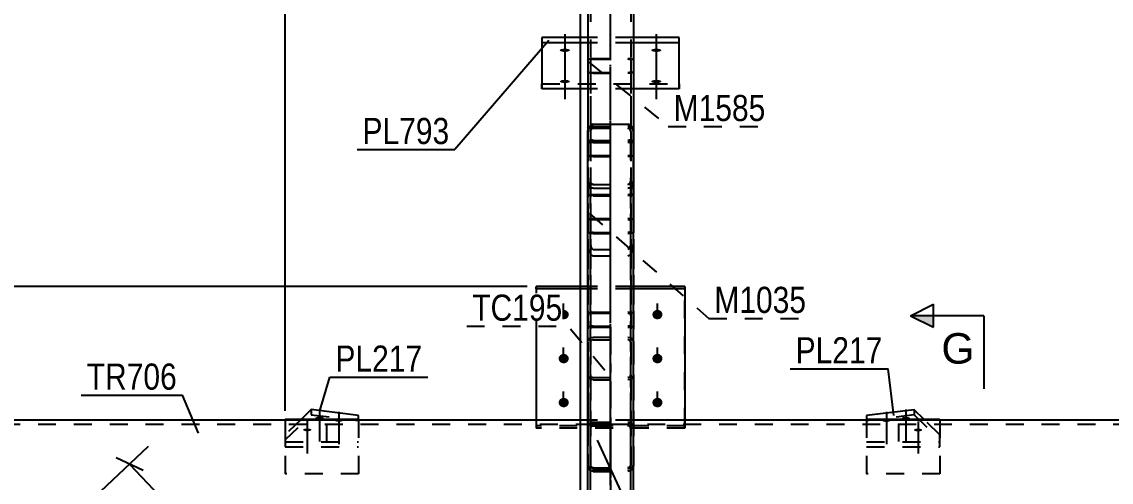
# Model space of a CAD drawing. Header units: millimetres. Extents: x 0 to 841, y 0 to 594.
# Drawn here: x 102.7 to 221.8, y 344.2 to 394.6 of the extents above; entities that cross this region are included whole.
import ezdxf

# ---------------------------------------------------------------- set-up
doc = ezdxf.new("R2010")
doc.units = ezdxf.units.MM
doc.linetypes.add('DXK_LINE_DOT2', pattern=[3.9198, 1.9599, -1.9599])
doc.linetypes.add('DXK_LINE_DOT3', pattern=[5.9187, 2.979, -0.9799, 0.9799, -0.9799])
doc.styles.add('Arial', font='ARIAL.TTF', dxfattribs={"height": 0.2})
doc.styles.add('Arial Narrow', font='ARIALN.TTF', dxfattribs={"height": 0.2})

# ---------------------------------------------------------------- blocks, each defined once
blk = doc.blocks.new('Bolt-761551059-1546 - 1356')
at = {"linetype": 'Continuous'}
for points in [[(162.05, 391.69), (162.16, 391.68), (162.27, 391.67), (162.37, 391.65), (162.46, 391.63), (162.53, 391.6), (162.57, 391.56), (162.6, 391.53), (162.6, 391.49), (162.57, 391.45), (162.53, 391.42), (162.46, 391.39), (162.37, 391.36), (162.27, 391.35), (162.16, 391.33), (162.05, 391.33), (161.94, 391.33), (161.83, 391.35), (161.73, 391.36), (161.64, 391.39), (161.57, 391.42), (161.53, 391.45), (161.5, 391.49), (161.5, 391.53), (161.53, 391.56), (161.57, 391.6), (161.64, 391.63), (161.73, 391.65), (161.83, 391.67), (161.94, 391.68)], [(162.05, 388.27), (162.16, 388.27), (162.27, 388.26), (162.37, 388.24), (162.46, 388.21), (162.53, 388.18), (162.57, 388.15), (162.6, 388.11), (162.6, 388.07), (162.57, 388.04), (162.53, 388), (162.46, 387.97), (162.37, 387.95), (162.27, 387.93), (162.16, 387.92), (162.05, 387.91), (161.94, 387.92), (161.83, 387.93), (161.73, 387.95), (161.64, 387.97), (161.57, 388), (161.53, 388.04), (161.5, 388.07), (161.5, 388.11), (161.53, 388.15), (161.57, 388.18), (161.64, 388.21), (161.73, 388.24), (161.83, 388.26), (161.94, 388.27)]]:
    blk.add_hatch(color=1, dxfattribs=at).paths.add_polyline_path(points)
at = {"color": 1, "linetype": 'Continuous'}
for p, q in [((162.05, 393.26), (162.05, 389.57)), ((162.05, 389.84), (162.05, 386.15))]:
    blk.add_line(p, q, dxfattribs=at)
blk = doc.blocks.new('Part-761551059-1386 - 1356')
at = {"color": 7, "linetype": 'DXK_LINE_DOT3'}
blk.add_line((167.05, 372.9), (167.05, 409.35), dxfattribs=at)
at = {"color": 2, "linetype": 'Continuous'}
for p, q in [((164.55, 400.51), (164.6, 400.58)), ((164.55, 400.51), (164.55, 382.58)), ((164.6, 400.58), (164.73, 400.65)), ((164.73, 400.65), (164.92, 400.69)), ((164.92, 400.69), (165.15, 400.7)), ((165.15, 400.7), (168.95, 400.7)), ((168.95, 400.7), (169.18, 400.69)), ((169.18, 400.69), (169.38, 400.65)), ((169.38, 400.65), (169.51, 400.58)), ((169.51, 400.58), (169.55, 400.51)), ((169.55, 400.51), (169.55, 381.74)), ((164.55, 382.98), (164.6, 383.05)), ((164.7, 383.1), (164.6, 383.05)), ((169.4, 383.1), (169.51, 383.05)), ((169.55, 382.98), (169.51, 383.05)), ((169.55, 381.74), (169.55, 381.74))]:
    blk.add_line(p, q, dxfattribs=at)
at = {"color": 7, "linetype": 'DXK_LINE_DOT2'}
for p, q in [((164.87, 400.55), (164.85, 400.51)), ((164.85, 400.51), (164.85, 381.74)), ((164.94, 400.58), (164.87, 400.55)), ((165.04, 400.6), (164.94, 400.58)), ((165.15, 400.61), (165.04, 400.6)), ((165.15, 400.61), (168.95, 400.61)), ((169.07, 400.6), (168.95, 400.61)), ((169.16, 400.58), (169.07, 400.6)), ((169.23, 400.55), (169.16, 400.58)), ((169.25, 400.51), (169.23, 400.55)), ((169.25, 400.51), (169.25, 381.74)), ((164.6, 399.2), (164.55, 399.27)), ((164.73, 399.13), (164.6, 399.2)), ((164.85, 399.27), (164.87, 399.23)), ((164.87, 399.23), (164.94, 399.2)), ((164.94, 399.2), (165.04, 399.18)), ((165.04, 399.18), (165.15, 399.17)), ((165.15, 399.17), (168.95, 399.17)), ((168.95, 399.17), (169.07, 399.18)), ((169.07, 399.18), (169.16, 399.2)), ((169.16, 399.2), (169.23, 399.23)), ((169.23, 399.23), (169.25, 399.27)), ((169.51, 399.2), (169.38, 399.13)), ((169.55, 399.27), (169.51, 399.2)), ((164.92, 399.09), (164.73, 399.13)), ((165.15, 399.08), (164.92, 399.09)), ((165.15, 399.08), (168.95, 399.08)), ((169.18, 399.09), (168.95, 399.08)), ((169.38, 399.13), (169.18, 399.09)), ((164.55, 382.58), (164.55, 381.74)), ((164.73, 383.11), (164.7, 383.1)), ((164.92, 383.16), (164.73, 383.12)), ((164.73, 383.11), (164.73, 383.12)), ((164.85, 382.98), (164.87, 383.01)), ((164.87, 383.01), (164.94, 383.05)), ((165.15, 383.17), (164.92, 383.16)), ((164.94, 383.05), (165.04, 383.07)), ((165.04, 383.07), (165.15, 383.08)), ((165.15, 383.17), (168.95, 383.17)), ((165.15, 383.08), (168.95, 383.08)), ((169.18, 383.16), (168.95, 383.17)), ((168.95, 383.08), (169.07, 383.07)), ((169.07, 383.07), (169.16, 383.05)), ((169.16, 383.05), (169.23, 383.01)), ((169.38, 383.12), (169.18, 383.16)), ((169.23, 383.01), (169.25, 382.98)), ((169.38, 383.12), (169.4, 383.1)), ((164.55, 381.74), (164.6, 381.67)), ((164.6, 381.67), (164.73, 381.6)), ((164.73, 381.6), (164.92, 381.56)), ((164.87, 381.7), (164.85, 381.74)), ((164.94, 381.67), (164.87, 381.7)), ((164.92, 381.56), (165.15, 381.55)), ((165.04, 381.65), (164.94, 381.67)), ((165.15, 381.64), (165.04, 381.65)), ((165.15, 381.64), (168.95, 381.64)), ((165.15, 381.55), (168.95, 381.55)), ((169.07, 381.65), (168.95, 381.64)), ((168.95, 381.55), (169.18, 381.56)), ((169.16, 381.67), (169.07, 381.65)), ((169.23, 381.7), (169.16, 381.67)), ((169.18, 381.56), (169.38, 381.6)), ((169.25, 381.74), (169.23, 381.7)), ((169.38, 381.6), (169.51, 381.67)), ((169.55, 381.74), (169.51, 381.67))]:
    blk.add_line(p, q, dxfattribs=at)
blk = doc.blocks.new('Part-761551059-1387 - 1356')
at = {"color": 7, "linetype": 'DXK_LINE_DOT2'}
for p, q in [((164.55, 381.31), (164.6, 381.38)), ((164.55, 381.31), (164.55, 361.39)), ((164.6, 381.38), (164.73, 381.45)), ((164.73, 381.45), (164.92, 381.49)), ((164.87, 381.35), (164.85, 381.31)), ((164.85, 381.31), (164.85, 361.39)), ((164.94, 381.38), (164.87, 381.35)), ((164.92, 381.49), (165.15, 381.5)), ((165.04, 381.4), (164.94, 381.38)), ((165.15, 381.41), (165.04, 381.4)), ((165.15, 381.5), (168.95, 381.5)), ((165.15, 381.41), (168.95, 381.41)), ((168.95, 381.5), (169.18, 381.49)), ((169.06, 381.4), (168.95, 381.41)), ((169.16, 381.38), (169.06, 381.4)), ((169.23, 381.35), (169.16, 381.38)), ((169.18, 381.49), (169.37, 381.45)), ((169.25, 381.31), (169.23, 381.35)), ((169.25, 381.31), (169.25, 361.39)), ((169.37, 381.45), (169.5, 381.38)), ((169.5, 381.38), (169.55, 381.31)), ((169.55, 381.31), (169.55, 361.39)), ((164.6, 380), (164.55, 380.07)), ((164.73, 379.93), (164.6, 380)), ((164.92, 379.89), (164.73, 379.93)), ((164.85, 380.07), (164.87, 380.04)), ((164.87, 380.04), (164.94, 380)), ((165.15, 379.88), (164.92, 379.89)), ((164.94, 380), (165.04, 379.98)), ((165.04, 379.98), (165.15, 379.98)), ((165.15, 379.98), (168.95, 379.98)), ((165.15, 379.88), (168.95, 379.88)), ((168.95, 379.98), (169.06, 379.98)), ((169.18, 379.89), (168.95, 379.88)), ((169.06, 379.98), (169.16, 380)), ((169.16, 380), (169.23, 380.04)), ((169.37, 379.93), (169.18, 379.89)), ((169.23, 380.04), (169.25, 380.07)), ((169.5, 380), (169.37, 379.93)), ((169.55, 380.07), (169.5, 380)), ((164.6, 362.71), (164.55, 362.63)), ((164.73, 362.77), (164.6, 362.71)), ((164.92, 362.81), (164.73, 362.77)), ((164.85, 362.63), (164.87, 362.67)), ((164.87, 362.67), (164.94, 362.7)), ((165.15, 362.83), (164.92, 362.81)), ((164.94, 362.7), (165.04, 362.72)), ((165.04, 362.72), (165.15, 362.73)), ((165.15, 362.83), (168.95, 362.83)), ((165.15, 362.73), (168.95, 362.73)), ((169.18, 362.81), (168.95, 362.83)), ((168.95, 362.73), (169.06, 362.72)), ((169.06, 362.72), (169.16, 362.7)), ((169.16, 362.7), (169.23, 362.67)), ((169.37, 362.77), (169.18, 362.81)), ((169.23, 362.67), (169.25, 362.63)), ((169.5, 362.71), (169.37, 362.77)), ((169.55, 362.63), (169.5, 362.71)), ((164.55, 361.39), (164.6, 361.32)), ((164.6, 361.32), (164.73, 361.26)), ((164.73, 361.26), (164.92, 361.21)), ((164.87, 361.36), (164.85, 361.39)), ((164.94, 361.33), (164.87, 361.36)), ((164.92, 361.21), (165.15, 361.2)), ((165.04, 361.3), (164.94, 361.33)), ((165.15, 361.3), (165.04, 361.3)), ((165.15, 361.3), (168.95, 361.3)), ((165.15, 361.2), (168.95, 361.2)), ((169.06, 361.3), (168.95, 361.3)), ((168.95, 361.2), (169.18, 361.21)), ((169.16, 361.33), (169.06, 361.3)), ((169.23, 361.36), (169.16, 361.33)), ((169.18, 361.21), (169.37, 361.26)), ((169.25, 361.39), (169.23, 361.36)), ((169.37, 361.26), (169.5, 361.32)), ((169.5, 361.32), (169.55, 361.39))]:
    blk.add_line(p, q, dxfattribs=at)
blk = doc.blocks.new('Bolt-761551059-1388 - 1356')
at = {"linetype": 'Continuous'}
for points in [[(172.05, 391.69), (172.16, 391.68), (172.27, 391.67), (172.37, 391.65), (172.46, 391.63), (172.53, 391.6), (172.57, 391.56), (172.6, 391.53), (172.6, 391.49), (172.57, 391.45), (172.53, 391.42), (172.46, 391.39), (172.37, 391.36), (172.27, 391.35), (172.16, 391.33), (172.05, 391.33), (171.94, 391.33), (171.83, 391.35), (171.73, 391.36), (171.64, 391.39), (171.57, 391.42), (171.53, 391.45), (171.5, 391.49), (171.5, 391.53), (171.53, 391.56), (171.57, 391.6), (171.64, 391.63), (171.73, 391.65), (171.83, 391.67), (171.94, 391.68)], [(172.05, 388.27), (172.16, 388.27), (172.27, 388.26), (172.37, 388.24), (172.46, 388.21), (172.53, 388.18), (172.57, 388.15), (172.6, 388.11), (172.6, 388.07), (172.57, 388.04), (172.53, 388), (172.46, 387.97), (172.37, 387.95), (172.27, 387.93), (172.16, 387.92), (172.05, 387.91), (171.94, 387.92), (171.83, 387.93), (171.73, 387.95), (171.64, 387.97), (171.57, 388), (171.53, 388.04), (171.5, 388.07), (171.5, 388.11), (171.53, 388.15), (171.57, 388.18), (171.64, 388.21), (171.73, 388.24), (171.83, 388.26), (171.94, 388.27)]]:
    blk.add_hatch(color=1, dxfattribs=at).paths.add_polyline_path(points)
at = {"color": 1, "linetype": 'Continuous'}
for p, q in [((172.05, 393.26), (172.05, 389.57)), ((172.05, 389.84), (172.05, 386.15))]:
    blk.add_line(p, q, dxfattribs=at)
blk = doc.blocks.new('Part-761551059-1393 - 1356')
at = {"color": 7, "linetype": 'DXK_LINE_DOT3'}
blk.add_line((167.05, 362.81), (167.05, 399.26), dxfattribs=at)
at = {"color": 7, "linetype": 'DXK_LINE_DOT2'}
for p, q in [((164.55, 390.42), (164.6, 390.49)), ((164.55, 390.42), (164.55, 371.65)), ((164.6, 390.49), (164.73, 390.56)), ((164.73, 390.56), (164.92, 390.6)), ((164.87, 390.46), (164.85, 390.42)), ((164.85, 390.42), (164.85, 371.65)), ((164.94, 390.49), (164.87, 390.46)), ((164.92, 390.6), (165.15, 390.61)), ((165.04, 390.51), (164.94, 390.49)), ((165.15, 390.52), (165.04, 390.51)), ((165.15, 390.61), (168.95, 390.61)), ((165.15, 390.52), (168.95, 390.52)), ((168.95, 390.61), (169.18, 390.6)), ((169.07, 390.51), (168.95, 390.52)), ((169.16, 390.49), (169.07, 390.51)), ((169.23, 390.46), (169.16, 390.49)), ((169.18, 390.6), (169.38, 390.56)), ((169.25, 390.42), (169.23, 390.46)), ((169.25, 390.42), (169.25, 371.65)), ((169.38, 390.56), (169.51, 390.49)), ((169.51, 390.49), (169.55, 390.42)), ((169.55, 390.42), (169.55, 381.74)), ((164.6, 389.11), (164.55, 389.18)), ((164.73, 389.05), (164.6, 389.11)), ((164.92, 389), (164.73, 389.05)), ((164.85, 389.18), (164.87, 389.15)), ((164.87, 389.15), (164.94, 389.11)), ((165.15, 388.99), (164.92, 389)), ((164.94, 389.11), (165.04, 389.09)), ((165.04, 389.09), (165.15, 389.09)), ((165.15, 389.09), (168.95, 389.09)), ((165.15, 388.99), (168.95, 388.99)), ((168.95, 389.09), (169.07, 389.09)), ((169.18, 389), (168.95, 388.99)), ((169.07, 389.09), (169.16, 389.11)), ((169.16, 389.11), (169.23, 389.15)), ((169.38, 389.05), (169.18, 389)), ((169.23, 389.15), (169.25, 389.18)), ((169.51, 389.11), (169.38, 389.05)), ((169.55, 389.18), (169.51, 389.11)), ((164.6, 372.96), (164.55, 372.89)), ((164.73, 373.03), (164.6, 372.96)), ((164.92, 373.07), (164.73, 373.03)), ((164.87, 372.93), (164.94, 372.96)), ((165.15, 373.08), (164.92, 373.07)), ((164.94, 372.96), (165.04, 372.98)), ((165.04, 372.98), (165.15, 372.99)), ((165.15, 373.08), (168.95, 373.08)), ((165.15, 372.99), (168.95, 372.99)), ((169.18, 373.07), (168.95, 373.08)), ((168.95, 372.99), (169.07, 372.98)), ((169.07, 372.98), (169.16, 372.96)), ((169.16, 372.96), (169.23, 372.93)), ((169.38, 373.03), (169.18, 373.07)), ((169.51, 372.96), (169.38, 373.03)), ((169.55, 372.89), (169.51, 372.96)), ((164.85, 372.89), (164.87, 372.93)), ((169.23, 372.93), (169.25, 372.89)), ((164.55, 371.65), (164.6, 371.58)), ((164.6, 371.58), (164.73, 371.51)), ((164.73, 371.51), (164.92, 371.47)), ((164.87, 371.62), (164.85, 371.65)), ((164.94, 371.58), (164.87, 371.62)), ((164.92, 371.47), (165.15, 371.46)), ((165.04, 371.56), (164.94, 371.58)), ((165.15, 371.55), (165.04, 371.56)), ((165.15, 371.55), (168.95, 371.55)), ((165.15, 371.46), (168.95, 371.46)), ((169.07, 371.56), (168.95, 371.55)), ((168.95, 371.46), (169.18, 371.47)), ((169.16, 371.58), (169.07, 371.56)), ((169.23, 371.62), (169.16, 371.58)), ((169.18, 371.47), (169.38, 371.51)), ((169.25, 371.65), (169.23, 371.62)), ((169.38, 371.51), (169.51, 371.58)), ((169.55, 371.65), (169.51, 371.58))]:
    blk.add_line(p, q, dxfattribs=at)
at = {"color": 2, "linetype": 'Continuous'}
for p, q in [((169.55, 381.74), (169.55, 371.65)), ((169.55, 372.89), (169.55, 372.89)), ((169.55, 371.65), (169.55, 371.65))]:
    blk.add_line(p, q, dxfattribs=at)
blk = doc.blocks.new('Bolt-761551059-1394 - 1356')
at = {"linetype": 'Continuous'}
for points in [[(135.21, 351.09), (135.12, 351.09), (135.03, 351.1), (134.95, 351.12), (134.88, 351.14), (134.82, 351.16), (134.79, 351.19), (134.77, 351.22), (134.77, 351.26), (134.79, 351.29), (134.82, 351.32), (134.88, 351.34), (134.95, 351.36), (135.03, 351.38), (135.12, 351.39), (135.21, 351.39), (135.31, 351.39), (135.4, 351.38), (135.48, 351.36), (135.55, 351.34), (135.6, 351.32), (135.64, 351.29), (135.66, 351.26), (135.66, 351.22), (135.64, 351.19), (135.6, 351.16), (135.55, 351.14), (135.48, 351.12), (135.4, 351.1), (135.31, 351.09)], [(137.33, 350.83), (137.24, 350.83), (137.15, 350.84), (137.07, 350.86), (137, 350.88), (136.94, 350.91), (136.91, 350.94), (136.89, 350.97), (136.89, 351), (136.91, 351.03), (136.94, 351.06), (137, 351.09), (137.07, 351.11), (137.15, 351.12), (137.24, 351.13), (137.33, 351.14), (137.43, 351.13), (137.52, 351.12), (137.6, 351.11), (137.67, 351.09), (137.72, 351.06), (137.76, 351.03), (137.78, 351), (137.78, 350.97), (137.76, 350.94), (137.72, 350.91), (137.67, 350.88), (137.6, 350.86), (137.52, 350.84), (137.43, 350.83)], [(133.88, 349.8), (133.78, 349.8), (133.69, 349.81), (133.61, 349.83), (133.54, 349.85), (133.49, 349.87), (133.45, 349.9), (133.43, 349.93), (133.43, 349.97), (133.45, 350), (133.49, 350.03), (133.54, 350.05), (133.61, 350.08), (133.69, 350.09), (133.78, 350.1), (133.88, 350.1), (133.97, 350.1), (134.06, 350.09), (134.14, 350.08), (134.21, 350.05), (134.27, 350.03), (134.3, 350), (134.32, 349.97), (134.32, 349.93), (134.3, 349.9), (134.27, 349.87), (134.21, 349.85), (134.14, 349.83), (134.06, 349.81), (133.97, 349.8)]]:
    blk.add_hatch(color=1, dxfattribs=at).paths.add_polyline_path(points)
at = {"color": 1, "linetype": 'Continuous'}
for p, q in [((135.21, 352.18), (135.21, 348.66)), ((137.33, 351.92), (137.33, 348.4)), ((133.88, 350.89), (133.88, 347.37))]:
    blk.add_line(p, q, dxfattribs=at)
at = {"color": 1, "linetype": 'DXK_LINE_DOT2'}
blk.add_line((136, 350.63), (136, 347.11), dxfattribs=at)
blk = doc.blocks.new('Part-761551059-1409 - 1356')
at = {"color": 2, "linetype": 'Continuous'}
for p, q in [((200.24, 352.15), (195.06, 351.51)), ((195.06, 351.51), (195.06, 351.12)), ((201.3, 351.12), (200.24, 352.15))]:
    blk.add_line(p, q, dxfattribs=at)
at = {"color": 7, "linetype": 'DXK_LINE_DOT2'}
for p, q in [((200.24, 351.59), (195.06, 350.95)), ((200.24, 352.15), (200.24, 351.59)), ((200.24, 351.59), (203.08, 348.85)), ((195.06, 351.12), (195.06, 348.08)), ((203.08, 349.41), (201.3, 351.12)), ((203.08, 348.08), (203.08, 349.41)), ((195.06, 348.64), (203.08, 348.64)), ((195.06, 348.08), (203.08, 348.08))]:
    blk.add_line(p, q, dxfattribs=at)
blk = doc.blocks.new('Part-761551059-1414 - 1356')
at = {"color": 7, "linetype": 'DXK_LINE_DOT2'}
for p, q in [((131.48, 348.86), (134.32, 351.6)), ((134.32, 352.17), (134.32, 351.6)), ((134.32, 351.6), (139.5, 350.96)), ((133.25, 351.14), (131.48, 349.43)), ((139.5, 351.14), (139.5, 348.09)), ((131.48, 349.43), (131.48, 348.09)), ((131.48, 348.65), (139.5, 348.65)), ((131.48, 348.09), (139.5, 348.09))]:
    blk.add_line(p, q, dxfattribs=at)
at = {"color": 2, "linetype": 'Continuous'}
for p, q in [((134.32, 352.17), (133.25, 351.14)), ((139.5, 351.52), (134.32, 352.17)), ((139.5, 351.14), (139.5, 351.52))]:
    blk.add_line(p, q, dxfattribs=at)
blk = doc.blocks.new('Part-761551059-1489 - 1356')
at = {"color": 2, "linetype": 'Continuous'}
for p, q in [((195.06, 351.12), (195.06, 351.03)), ((195.06, 351.12), (203.08, 351.12)), ((203.08, 351.12), (203.08, 351.03))]:
    blk.add_line(p, q, dxfattribs=at)
at = {"color": 7, "linetype": 'DXK_LINE_DOT2'}
for p, q in [((195.06, 351.03), (195.06, 345.12)), ((203.08, 351.03), (203.08, 345.12)), ((203.08, 345.12), (195.06, 345.12))]:
    blk.add_line(p, q, dxfattribs=at)
blk = doc.blocks.new('Part-761551059-1493 - 1356')
at = {"color": 7, "linetype": 'DXK_LINE_DOT3'}
blk.add_line((167.05, 361.18), (167.05, 344.73), dxfattribs=at)
at = {"color": 7, "linetype": 'DXK_LINE_DOT2'}
for p, q in [((164.59, 359.76), (164.72, 359.94)), ((164.72, 359.94), (164.92, 360.06)), ((164.92, 360.06), (165.15, 360.11)), ((165.15, 360.11), (168.95, 360.11)), ((168.95, 360.11), (169.18, 360.06)), ((169.18, 360.06), (169.37, 359.94)), ((169.37, 359.94), (169.5, 359.76)), ((164.55, 359.55), (164.59, 359.76)), ((164.55, 355.97), (164.55, 359.54)), ((164.87, 359.65), (164.85, 359.54)), ((164.85, 355.97), (164.85, 359.54)), ((164.85, 359.54), (164.85, 350.17)), ((164.94, 359.74), (164.87, 359.65)), ((165.03, 359.8), (164.94, 359.74)), ((165.15, 359.82), (165.03, 359.8)), ((165.15, 359.82), (168.95, 359.82)), ((169.06, 359.8), (168.95, 359.82)), ((169.16, 359.74), (169.06, 359.8)), ((169.23, 359.65), (169.16, 359.74)), ((169.25, 359.54), (169.23, 359.65)), ((169.25, 355.97), (169.25, 359.54)), ((169.25, 359.54), (169.25, 350.17)), ((169.5, 359.76), (169.55, 359.54)), ((169.55, 355.97), (169.55, 359.54)), ((169.55, 359.54), (169.55, 350.17)), ((164.59, 355.76), (164.55, 355.97)), ((164.72, 355.57), (164.59, 355.76)), ((164.92, 355.45), (164.72, 355.57)), ((164.85, 355.97), (164.85, 346.13)), ((164.85, 355.97), (164.87, 355.86)), ((164.87, 355.86), (164.94, 355.77)), ((165.15, 355.41), (164.92, 355.45)), ((164.94, 355.77), (165.03, 355.71)), ((165.03, 355.71), (165.15, 355.69)), ((165.15, 355.69), (168.95, 355.69)), ((165.15, 355.41), (168.95, 355.41)), ((168.95, 355.69), (169.06, 355.71)), ((169.18, 355.45), (168.95, 355.41)), ((169.06, 355.71), (169.16, 355.77)), ((169.16, 355.77), (169.23, 355.86)), ((169.37, 355.57), (169.18, 355.45)), ((169.23, 355.86), (169.25, 355.97)), ((169.25, 355.97), (169.25, 346.13)), ((169.5, 355.76), (169.37, 355.57)), ((169.55, 355.97), (169.5, 355.76)), ((169.55, 355.97), (169.55, 346.13)), ((164.55, 351.03), (164.55, 346.13)), ((164.55, 351.03), (164.55, 350.17)), ((164.59, 350.38), (164.55, 350.17)), ((164.6, 350.42), (164.59, 350.38)), ((164.87, 350.29), (164.94, 350.4)), ((165.15, 350.81), (164.92, 350.76)), ((164.94, 350.4), (165.04, 350.47)), ((165.04, 350.47), (165.15, 350.49)), ((165.15, 350.81), (168.95, 350.81)), ((165.15, 350.49), (168.95, 350.49)), ((169.18, 350.76), (168.95, 350.81)), ((168.95, 350.49), (169.06, 350.47)), ((169.06, 350.47), (169.16, 350.4)), ((169.16, 350.4), (169.23, 350.29)), ((169.51, 350.38), (169.5, 350.42)), ((169.55, 350.17), (169.51, 350.38)), ((164.55, 350.17), (164.55, 346.13)), ((164.85, 350.17), (164.87, 350.29)), ((164.85, 346.13), (164.85, 350.17)), ((169.23, 350.29), (169.25, 350.17)), ((169.25, 346.13), (169.25, 350.17)), ((169.55, 346.13), (169.55, 350.17)), ((164.55, 346.13), (164.6, 345.88)), ((164.87, 346), (164.85, 346.13)), ((164.94, 345.9), (164.87, 346)), ((164.92, 345.54), (165.15, 345.49)), ((165.04, 345.83), (164.94, 345.9)), ((165.15, 345.81), (165.04, 345.83)), ((165.15, 345.81), (168.95, 345.81)), ((169.06, 345.83), (168.95, 345.81)), ((168.95, 345.49), (169.18, 345.54)), ((169.16, 345.9), (169.06, 345.83)), ((169.23, 346), (169.16, 345.9)), ((169.25, 346.13), (169.23, 346)), ((169.5, 345.88), (169.55, 346.13)), ((165.15, 345.49), (168.95, 345.49))]:
    blk.add_line(p, q, dxfattribs=at)
at = {"color": 2, "linetype": 'Continuous'}
for p, q in [((164.55, 359.54), (164.55, 359.55)), ((164.55, 359.54), (164.55, 351.03)), ((164.55, 355.97), (164.55, 351.03))]:
    blk.add_line(p, q, dxfattribs=at)
at = {"color": 7, "linetype": 'DXK_LINE_DOT2'}
for centre, start, end in [((165.18, 350.2), 114.3189, 159.2418), ((168.92, 350.2), 20.7585, 65.679), ((165.18, 346.1), 200.7585, 245.679), ((168.92, 346.1), 294.3189, 339.2418)]:
    blk.add_arc(centre, 0.621, start, end, dxfattribs=at)
blk = doc.blocks.new('Part-761551059-1429 - 1356')
at = {"color": 7, "linetype": 'DXK_LINE_DOT3'}
blk.add_line((167.05, 350.32), (167.05, 207.65), dxfattribs=at)
blk = doc.blocks.new('Part-761551059-1444 - 1356')
at = {"color": 7, "linetype": 'DXK_LINE_DOT3'}
blk.add_line((167.05, 202.3), (167.05, 389.91), dxfattribs=at)
at = {"color": 2, "linetype": 'Continuous'}
for p, q in [((164.55, 382.57), (164.6, 382.89)), ((164.55, 210.94), (164.55, 382.57)), ((164.6, 382.89), (164.73, 383.16)), ((164.73, 383.16), (164.92, 383.35)), ((164.92, 383.35), (165.15, 383.41)), ((165.15, 383.41), (168.95, 383.41)), ((168.95, 383.41), (169.18, 383.35)), ((169.18, 383.35), (169.37, 383.16)), ((169.37, 383.16), (169.5, 382.89)), ((169.5, 382.89), (169.55, 382.57)), ((169.55, 210.94), (169.55, 382.57))]:
    blk.add_line(p, q, dxfattribs=at)
at = {"color": 7, "linetype": 'DXK_LINE_DOT2'}
for p, q in [((164.87, 382.73), (164.85, 382.57)), ((164.85, 210.94), (164.85, 382.57)), ((164.94, 382.87), (164.87, 382.73)), ((165.04, 382.96), (164.94, 382.87)), ((165.15, 382.99), (165.04, 382.96)), ((165.15, 382.99), (168.95, 382.99)), ((169.07, 382.96), (168.95, 382.99)), ((169.16, 382.87), (169.07, 382.96)), ((169.23, 382.73), (169.16, 382.87)), ((169.25, 382.57), (169.23, 382.73)), ((169.25, 210.94), (169.25, 382.57)), ((164.6, 376.92), (164.55, 377.24)), ((164.73, 376.65), (164.6, 376.92)), ((164.92, 376.46), (164.73, 376.65)), ((164.87, 377.08), (164.85, 377.24)), ((164.92, 376.98), (164.87, 377.08)), ((164.94, 376.94), (164.92, 376.98)), ((164.94, 376.94), (165.04, 376.85)), ((165.04, 376.85), (165.15, 376.82)), ((165.15, 376.82), (168.95, 376.82)), ((168.95, 376.82), (169.07, 376.85)), ((169.07, 376.85), (169.16, 376.94)), ((169.16, 376.94), (169.18, 376.98)), ((169.18, 376.98), (169.23, 377.08)), ((169.37, 376.65), (169.18, 376.46)), ((169.23, 377.08), (169.25, 377.24)), ((169.5, 376.92), (169.37, 376.65)), ((169.55, 377.24), (169.5, 376.92)), ((165.15, 376.4), (164.92, 376.46)), ((165.15, 376.4), (168.95, 376.4)), ((169.18, 376.46), (168.95, 376.4))]:
    blk.add_line(p, q, dxfattribs=at)
blk = doc.blocks.new('Part-761551059-1464 - 1356')
at = {"color": 2, "linetype": 'Continuous'}
for p, q in [((159.55, 392.89), (159.55, 392.32)), ((164.55, 392.89), (159.55, 392.89)), ((159.55, 392.32), (159.55, 387.28)), ((164.55, 392.32), (159.55, 392.32)), ((174.55, 392.89), (169.55, 392.89)), ((174.55, 392.32), (169.55, 392.32)), ((174.55, 392.32), (174.55, 392.89)), ((174.55, 387.28), (174.55, 392.32)), ((164.55, 387.28), (159.55, 387.28)), ((174.55, 387.28), (169.55, 387.28))]:
    blk.add_line(p, q, dxfattribs=at)
at = {"color": 7, "linetype": 'DXK_LINE_DOT2'}
for p, q in [((169.55, 392.89), (164.55, 392.89)), ((169.55, 392.32), (164.55, 392.32)), ((159.55, 387.28), (159.55, 387.85)), ((159.55, 387.85), (174.55, 387.85)), ((169.55, 387.28), (164.55, 387.28)), ((174.55, 387.85), (174.55, 387.28))]:
    blk.add_line(p, q, dxfattribs=at)
blk = doc.blocks.new('Part-761551059-1482 - 1356')
at = {"color": 2, "linetype": 'Continuous'}
for p, q in [((164.55, 365.66), (158.92, 365.66)), ((158.92, 365.39), (158.92, 365.66)), ((164.55, 365.39), (158.92, 365.39)), ((158.92, 365.39), (158.92, 351.03)), ((175.17, 365.66), (169.55, 365.66)), ((175.17, 365.39), (169.55, 365.39)), ((175.17, 365.66), (175.17, 365.39)), ((175.17, 365.39), (175.17, 351.03))]:
    blk.add_line(p, q, dxfattribs=at)
at = {"color": 7, "linetype": 'DXK_LINE_DOT2'}
for p, q in [((158.92, 365.66), (158.92, 350.39)), ((169.55, 365.66), (164.55, 365.66)), ((169.55, 365.39), (164.55, 365.39)), ((175.17, 350.39), (175.17, 365.66)), ((158.92, 351.03), (158.92, 350.12)), ((175.17, 350.39), (158.92, 350.39)), ((158.92, 350.39), (158.92, 350.12)), ((175.17, 351.03), (175.17, 350.12)), ((175.17, 350.12), (175.17, 350.39)), ((175.17, 350.12), (158.92, 350.12))]:
    blk.add_line(p, q, dxfattribs=at)
blk = doc.blocks.new('Part-761551059-1486 - 1356')
at = {"color": 2, "linetype": 'Continuous'}
for p, q in [((131.48, 351.14), (131.48, 351.03)), ((131.48, 351.14), (139.5, 351.14)), ((139.5, 351.14), (139.5, 351.03))]:
    blk.add_line(p, q, dxfattribs=at)
at = {"color": 7, "linetype": 'DXK_LINE_DOT2'}
for p, q in [((131.48, 351.03), (131.48, 345.14)), ((139.5, 351.03), (139.5, 345.14)), ((139.5, 345.14), (131.48, 345.14))]:
    blk.add_line(p, q, dxfattribs=at)
blk = doc.blocks.new('Bolt-761551059-1547 - 1356')
at = {"linetype": 'Continuous'}
for points in [[(197.22, 350.82), (197.13, 350.82), (197.04, 350.83), (196.95, 350.84), (196.88, 350.87), (196.83, 350.89), (196.79, 350.92), (196.77, 350.95), (196.77, 350.99), (196.79, 351.02), (196.83, 351.05), (196.88, 351.07), (196.95, 351.09), (197.04, 351.11), (197.13, 351.12), (197.22, 351.12), (197.31, 351.12), (197.4, 351.11), (197.48, 351.09), (197.55, 351.07), (197.61, 351.05), (197.65, 351.02), (197.67, 350.99), (197.67, 350.95), (197.65, 350.92), (197.61, 350.89), (197.55, 350.87), (197.48, 350.84), (197.4, 350.83), (197.31, 350.82)], [(199.34, 351.07), (199.25, 351.08), (199.16, 351.09), (199.08, 351.1), (199.01, 351.12), (198.95, 351.15), (198.91, 351.18), (198.89, 351.21), (198.89, 351.24), (198.91, 351.27), (198.95, 351.3), (199.01, 351.33), (199.08, 351.35), (199.16, 351.37), (199.25, 351.38), (199.34, 351.38), (199.43, 351.38), (199.52, 351.37), (199.6, 351.35), (199.67, 351.33), (199.73, 351.3), (199.77, 351.27), (199.79, 351.24), (199.79, 351.21), (199.77, 351.18), (199.73, 351.15), (199.67, 351.12), (199.6, 351.1), (199.52, 351.09), (199.43, 351.08)], [(200.68, 349.78), (200.58, 349.79), (200.49, 349.8), (200.41, 349.81), (200.34, 349.83), (200.29, 349.86), (200.25, 349.89), (200.23, 349.92), (200.23, 349.95), (200.25, 349.98), (200.29, 350.01), (200.34, 350.04), (200.41, 350.06), (200.49, 350.08), (200.58, 350.09), (200.68, 350.09), (200.77, 350.09), (200.86, 350.08), (200.94, 350.06), (201.01, 350.04), (201.07, 350.01), (201.11, 349.98), (201.13, 349.95), (201.13, 349.92), (201.11, 349.89), (201.07, 349.86), (201.01, 349.83), (200.94, 349.81), (200.86, 349.8), (200.77, 349.79)]]:
    blk.add_hatch(color=1, dxfattribs=at).paths.add_polyline_path(points)
at = {"color": 1, "linetype": 'Continuous'}
for p, q in [((197.22, 351.91), (197.22, 348.38)), ((199.34, 352.17), (199.34, 348.64)), ((200.68, 350.88), (200.68, 347.35))]:
    blk.add_line(p, q, dxfattribs=at)
at = {"color": 1, "linetype": 'DXK_LINE_DOT2'}
blk.add_line((198.56, 350.62), (198.56, 347.1), dxfattribs=at)
blk = doc.blocks.new('Bolt-761551059-1554 - 1356')
at = {"linetype": 'Continuous'}
for points in [[(161.92, 363.09), (162.04, 363.08), (162.15, 363.04), (162.25, 362.99), (162.33, 362.92), (162.4, 362.83), (162.45, 362.73), (162.47, 362.63), (162.47, 362.52), (162.45, 362.41), (162.4, 362.31), (162.33, 362.23), (162.25, 362.15), (162.15, 362.1), (162.04, 362.07), (161.92, 362.06), (161.81, 362.07), (161.7, 362.1), (161.6, 362.15), (161.51, 362.23), (161.45, 362.31), (161.4, 362.41), (161.38, 362.52), (161.38, 362.63), (161.4, 362.73), (161.45, 362.83), (161.51, 362.92), (161.6, 362.99), (161.7, 363.04), (161.81, 363.08)], [(172.17, 363.09), (172.29, 363.08), (172.4, 363.04), (172.5, 362.99), (172.58, 362.92), (172.65, 362.83), (172.7, 362.73), (172.72, 362.63), (172.72, 362.52), (172.7, 362.41), (172.65, 362.31), (172.58, 362.23), (172.5, 362.15), (172.4, 362.1), (172.29, 362.07), (172.17, 362.06), (172.06, 362.07), (171.95, 362.1), (171.85, 362.15), (171.76, 362.23), (171.7, 362.31), (171.65, 362.41), (171.63, 362.52), (171.63, 362.63), (171.65, 362.73), (171.7, 362.83), (171.76, 362.92), (171.85, 362.99), (171.95, 363.04), (172.06, 363.08)], [(161.92, 358.27), (162.04, 358.26), (162.15, 358.23), (162.25, 358.17), (162.33, 358.1), (162.4, 358.01), (162.45, 357.92), (162.47, 357.81), (162.47, 357.7), (162.45, 357.6), (162.4, 357.5), (162.33, 357.41), (162.25, 357.34), (162.15, 357.28), (162.04, 357.25), (161.92, 357.24), (161.81, 357.25), (161.7, 357.28), (161.6, 357.34), (161.51, 357.41), (161.45, 357.5), (161.4, 357.6), (161.38, 357.7), (161.38, 357.81), (161.4, 357.92), (161.45, 358.01), (161.51, 358.1), (161.6, 358.17), (161.7, 358.23), (161.81, 358.26)], [(172.17, 358.27), (172.29, 358.26), (172.4, 358.23), (172.5, 358.17), (172.58, 358.1), (172.65, 358.01), (172.7, 357.92), (172.72, 357.81), (172.72, 357.7), (172.7, 357.6), (172.65, 357.5), (172.58, 357.41), (172.5, 357.34), (172.4, 357.28), (172.29, 357.25), (172.17, 357.24), (172.06, 357.25), (171.95, 357.28), (171.85, 357.34), (171.76, 357.41), (171.7, 357.5), (171.65, 357.6), (171.63, 357.7), (171.63, 357.81), (171.65, 357.92), (171.7, 358.01), (171.76, 358.1), (171.85, 358.17), (171.95, 358.23), (172.06, 358.26)], [(161.92, 353.46), (162.04, 353.45), (162.15, 353.41), (162.25, 353.36), (162.33, 353.29), (162.4, 353.2), (162.45, 353.1), (162.47, 352.99), (162.47, 352.89), (162.45, 352.78), (162.4, 352.68), (162.33, 352.59), (162.25, 352.52), (162.15, 352.47), (162.04, 352.43), (161.92, 352.42), (161.81, 352.43), (161.7, 352.47), (161.6, 352.52), (161.51, 352.59), (161.45, 352.68), (161.4, 352.78), (161.38, 352.89), (161.38, 352.99), (161.4, 353.1), (161.45, 353.2), (161.51, 353.29), (161.6, 353.36), (161.7, 353.41), (161.81, 353.45)], [(172.17, 353.46), (172.29, 353.45), (172.4, 353.41), (172.5, 353.36), (172.58, 353.29), (172.65, 353.2), (172.7, 353.1), (172.72, 352.99), (172.72, 352.89), (172.7, 352.78), (172.65, 352.68), (172.58, 352.59), (172.5, 352.52), (172.4, 352.47), (172.29, 352.43), (172.17, 352.42), (172.06, 352.43), (171.95, 352.47), (171.85, 352.52), (171.76, 352.59), (171.7, 352.68), (171.65, 352.78), (171.63, 352.89), (171.63, 352.99), (171.65, 353.1), (171.7, 353.2), (171.76, 353.29), (171.85, 353.36), (171.95, 353.41), (172.06, 353.45)]]:
    blk.add_hatch(color=1, dxfattribs=at).paths.add_polyline_path(points)
at = {"color": 1, "linetype": 'Continuous'}
for p, q in [((161.92, 362.35), (161.92, 363.77)), ((172.17, 362.35), (172.17, 363.77)), ((161.92, 357.53), (161.92, 358.95)), ((172.17, 357.53), (172.17, 358.95)), ((161.92, 352.72), (161.92, 354.14)), ((172.17, 352.72), (172.17, 354.14))]:
    blk.add_line(p, q, dxfattribs=at)
at = {"color": 1, "linetype": 'DXK_LINE_DOT2'}
for p, q in [((167.05, 362.35), (167.05, 363.77)), ((167.05, 352.72), (167.05, 354.14))]:
    blk.add_line(p, q, dxfattribs=at)
blk = doc.blocks.new('Part-761551059-1662 - 1356')
at = {"color": 2, "linetype": 'Continuous'}
for p, q in [((164.55, 351.03), (78.74, 351.03)), ((255.35, 351.03), (169.55, 351.03))]:
    blk.add_line(p, q, dxfattribs=at)
at = {"color": 7, "linetype": 'DXK_LINE_DOT2'}
for p, q in [((255.35, 350.53), (78.74, 350.53)), ((169.55, 351.03), (164.55, 351.03))]:
    blk.add_line(p, q, dxfattribs=at)
blk = doc.blocks.new('Part-761551059-1736 - 1356')
at = {"color": 2, "linetype": 'Continuous'}
for p, q in [((164.6, 382.89), (164.55, 382.57)), ((164.73, 383.16), (164.6, 382.89)), ((164.92, 383.35), (164.73, 383.16)), ((165.15, 383.41), (164.92, 383.35)), ((165.15, 383.41), (168.95, 383.41)), ((169.18, 383.35), (168.95, 383.41)), ((169.37, 383.16), (169.18, 383.35)), ((169.5, 382.89), (169.37, 383.16)), ((169.55, 382.57), (169.5, 382.89))]:
    blk.add_line(p, q, dxfattribs=at)
at = {"color": 7, "linetype": 'DXK_LINE_DOT2'}
for p, q in [((164.55, 382.57), (164.55, 346.04)), ((164.85, 382.57), (164.87, 382.73)), ((164.85, 382.57), (164.85, 346.04)), ((164.87, 382.73), (164.94, 382.87)), ((164.94, 382.87), (165.04, 382.96)), ((165.04, 382.96), (165.15, 382.99)), ((165.15, 382.99), (168.95, 382.99)), ((168.95, 382.99), (169.07, 382.96)), ((169.07, 382.96), (169.16, 382.87)), ((169.16, 382.87), (169.23, 382.73)), ((169.23, 382.73), (169.25, 382.57)), ((169.25, 382.57), (169.25, 346.04)), ((169.55, 382.57), (169.55, 346.04)), ((164.55, 377.24), (164.6, 376.92)), ((164.6, 376.92), (164.73, 376.65)), ((164.73, 376.65), (164.92, 376.46)), ((164.87, 377.08), (164.85, 377.24)), ((164.92, 376.98), (164.87, 377.08)), ((164.94, 376.94), (164.92, 376.98)), ((165.04, 376.85), (164.94, 376.94)), ((165.15, 376.82), (165.04, 376.85)), ((165.15, 376.82), (168.95, 376.82)), ((169.07, 376.85), (168.95, 376.82)), ((169.16, 376.94), (169.07, 376.85)), ((169.16, 376.94), (169.18, 376.98)), ((169.18, 376.98), (169.23, 377.08)), ((169.18, 376.46), (169.37, 376.65)), ((169.23, 377.08), (169.25, 377.24)), ((169.37, 376.65), (169.5, 376.92)), ((169.5, 376.92), (169.55, 377.24)), ((164.92, 376.46), (165.15, 376.4)), ((165.15, 376.4), (168.95, 376.4)), ((168.95, 376.4), (169.18, 376.46)), ((164.55, 350.06), (164.6, 350.3)), ((164.92, 350.65), (165.15, 350.7)), ((165.04, 350.35), (164.94, 350.28)), ((165.15, 350.38), (165.04, 350.35)), ((165.15, 350.7), (168.95, 350.7)), ((165.15, 350.38), (168.95, 350.38)), ((168.95, 350.7), (169.18, 350.65)), ((169.07, 350.35), (168.95, 350.38)), ((169.16, 350.28), (169.07, 350.35)), ((169.5, 350.3), (169.55, 350.06)), ((164.87, 350.18), (164.85, 350.06)), ((164.94, 350.28), (164.87, 350.18)), ((169.23, 350.18), (169.16, 350.28)), ((169.25, 350.06), (169.23, 350.18)), ((164.6, 345.8), (164.55, 346.04)), ((164.85, 346.04), (164.87, 345.92)), ((164.87, 345.92), (164.94, 345.82)), ((164.94, 345.82), (165.04, 345.75)), ((165.04, 345.75), (165.15, 345.72)), ((165.15, 345.72), (168.95, 345.72)), ((168.95, 345.72), (169.07, 345.75)), ((169.07, 345.75), (169.16, 345.82)), ((169.16, 345.82), (169.23, 345.92)), ((169.23, 345.92), (169.25, 346.04)), ((169.55, 346.04), (169.5, 345.8)), ((165.15, 345.41), (164.92, 345.46)), ((165.15, 345.41), (168.95, 345.41)), ((169.18, 345.46), (168.95, 345.41))]:
    blk.add_line(p, q, dxfattribs=at)
at = {"color": 7, "linetype": 'DXK_LINE_DOT3'}
blk.add_line((167.05, 344.79), (167.05, 383.16), dxfattribs=at)
at = {"color": 7, "linetype": 'DXK_LINE_DOT2'}
for centre, start, end in [((165.17, 350.08), 114.1363, 159.0727), ((168.93, 350.08), 20.9273, 65.8637), ((165.17, 346.02), 200.9273, 245.8637), ((168.93, 346.02), 294.1363, 339.0727)]:
    blk.add_arc(centre, 0.618, start, end, dxfattribs=at)
blk = doc.blocks.new('Part-761551059-1741 - 1356')
at = {"color": 7, "linetype": 'DXK_LINE_DOT3'}
blk.add_line((167.05, 272.87), (167.05, 383.75), dxfattribs=at)
at = {"color": 7, "linetype": 'DXK_LINE_DOT2'}
for p, q in [((164.55, 280.12), (164.55, 376.4)), ((164.85, 376.4), (164.55, 376.4)), ((164.6, 375.75), (164.55, 375.86)), ((164.73, 375.66), (164.6, 375.75)), ((164.92, 375.6), (164.73, 375.66)), ((164.85, 280.12), (164.85, 376.4)), ((164.85, 375.86), (164.87, 375.81)), ((164.87, 375.81), (164.94, 375.76)), ((165.15, 375.58), (164.92, 375.6)), ((164.94, 375.76), (165.04, 375.73)), ((165.04, 375.73), (165.15, 375.72)), ((165.15, 375.72), (168.95, 375.72)), ((165.15, 375.58), (168.95, 375.58)), ((168.95, 375.72), (169.07, 375.73)), ((169.18, 375.6), (168.95, 375.58)), ((169.07, 375.73), (169.16, 375.76)), ((169.16, 375.76), (169.23, 375.81)), ((169.37, 375.66), (169.18, 375.6)), ((169.23, 375.81), (169.25, 375.86)), ((169.25, 280.12), (169.25, 376.4)), ((169.25, 376.4), (169.55, 376.4)), ((169.5, 375.75), (169.37, 375.66)), ((169.55, 375.86), (169.5, 375.75)), ((169.55, 280.12), (169.55, 376.4)), ((164.55, 370.39), (164.6, 369.86)), ((164.87, 370.13), (164.85, 370.39)), ((165.15, 369.7), (165.04, 369.76)), ((165.15, 369.7), (168.95, 369.7)), ((169.07, 369.76), (168.95, 369.7)), ((169.25, 370.39), (169.23, 370.13)), ((169.5, 369.86), (169.55, 370.39)), ((164.92, 369.12), (165.15, 369.01)), ((165.15, 369.01), (168.95, 369.01)), ((168.95, 369.01), (169.18, 369.12)), ((164.55, 283.61), (164.6, 283.82)), ((164.6, 283.82), (164.73, 283.99)), ((164.73, 283.99), (164.92, 284.11)), ((164.87, 283.71), (164.85, 283.61)), ((164.94, 283.8), (164.87, 283.71)), ((164.92, 284.11), (165.15, 284.16)), ((165.04, 283.86), (164.94, 283.8)), ((165.15, 283.88), (165.04, 283.86)), ((165.15, 284.16), (168.95, 284.16)), ((165.15, 283.88), (168.95, 283.88)), ((168.95, 284.16), (169.18, 284.11)), ((169.07, 283.86), (168.95, 283.88)), ((169.16, 283.8), (169.07, 283.86)), ((169.23, 283.71), (169.16, 283.8)), ((169.18, 284.11), (169.37, 283.99)), ((169.25, 283.61), (169.23, 283.71)), ((169.37, 283.99), (169.5, 283.82)), ((169.5, 283.82), (169.55, 283.61)), ((164.6, 279.91), (164.55, 280.12)), ((164.85, 280.12), (164.87, 280.02)), ((164.87, 280.02), (164.94, 279.93)), ((169.16, 279.93), (169.23, 280.02)), ((169.23, 280.02), (169.25, 280.12)), ((169.55, 280.12), (169.5, 279.91)), ((164.73, 279.73), (164.6, 279.91)), ((164.92, 279.61), (164.73, 279.73)), ((165.15, 279.57), (164.92, 279.61)), ((164.94, 279.93), (165.04, 279.87)), ((165.04, 279.87), (165.15, 279.85)), ((165.15, 279.85), (168.95, 279.85)), ((165.15, 279.57), (168.95, 279.57)), ((168.95, 279.85), (169.07, 279.87)), ((169.18, 279.61), (168.95, 279.57)), ((169.07, 279.87), (169.16, 279.93)), ((169.37, 279.73), (169.18, 279.61)), ((169.5, 279.91), (169.37, 279.73))]:
    blk.add_line(p, q, dxfattribs=at)
for centre, radius, start, end in [((165.98, 370.03), 1.4, 186.6768, 220.4485), ((165.57, 370.21), 0.699, 186.6768, 220.4485), ((168.53, 370.21), 0.699, 319.5515, 353.3232), ((168.12, 370.03), 1.4, 319.5515, 353.3232)]:
    blk.add_arc(centre, radius, start, end, dxfattribs=at)
blk = doc.blocks.new('StraightDimension-761551059-1846 - 1356')
at = {"color": 7, "linetype": 'Continuous'}
for p, q in [((104.36, 336.71), (116.53, 348.16)), ((115.92, 345.52), (112.99, 346.89)), ((114.45, 346.21), (174.57, 282.28)), ((164.48, 272.78), (176.65, 284.23)), ((173.11, 282.96), (176.04, 281.59))]:
    blk.add_line(p, q, dxfattribs=at)
at = {"color": 0}
blk.add_wipeout([(147.97, 311.65), (151.03, 314.53), (145.2, 320.73), (142.14, 317.85)], dxfattribs=at)
at = {"color": 3, "style": 'Arial Narrow'}
blk.add_text('1755', height=2.863, rotation=-46.7591, dxfattribs=at).set_placement((142.99, 317.83))
blk = doc.blocks.new('StraightDimension-761551059-12149 - 1356')
at = {"color": 7, "linetype": 'Continuous'}
for p, q in [((163.75, 337.02), (163.75, 427.8)), ((230.46, 337.03), (230.46, 427.8)), ((165.25, 419.79), (162.25, 418.59)), ((228.96, 418.59), (231.96, 419.79)), ((163.75, 419.19), (230.46, 419.19))]:
    blk.add_line(p, q, dxfattribs=at)
at = {"color": 0}
blk.add_wipeout([(201.36, 419.94), (201.36, 424.14), (192.85, 424.14), (192.85, 419.94)], dxfattribs=at)
at = {"color": 3, "style": 'Arial Narrow'}
blk.add_text('1334', height=2.863, dxfattribs=at).set_placement((193.45, 420.54))
at = {"color": 0, "linetype": 'Continuous'}
blk.add_wipeout([(229.86, 428.4), (225.66, 428.4), (225.66, 419.89), (229.86, 419.89)], dxfattribs=at)
at = {"color": 3, "linetype": 'Continuous', "style": 'Arial Narrow'}
blk.add_text('4386', height=2.863, rotation=90.0002, dxfattribs=at).set_placement((229.26, 420.49))
blk = doc.blocks.new('StraightDimension-761551059-12150 - 1356')
at = {"color": 7, "linetype": 'Continuous'}
for p, q in [((131.48, 352.03), (131.48, 427.8)), ((163.75, 337.02), (163.75, 427.8)), ((132.98, 419.79), (129.98, 418.59)), ((162.25, 418.59), (165.25, 419.79)), ((131.48, 419.19), (163.75, 419.19))]:
    blk.add_line(p, q, dxfattribs=at)
at = {"color": 0}
blk.add_wipeout([(150.96, 419.94), (150.96, 424.14), (144.27, 424.14), (144.27, 419.94)], dxfattribs=at)
at = {"color": 3, "style": 'Arial Narrow'}
blk.add_text('645', height=2.863, dxfattribs=at).set_placement((144.87, 420.54))
at = {"color": 0, "linetype": 'Continuous'}
blk.add_wipeout([(163.15, 428.4), (158.95, 428.4), (158.95, 419.89), (163.15, 419.89)], dxfattribs=at)
at = {"color": 3, "linetype": 'Continuous', "style": 'Arial Narrow'}
blk.add_text('3052', height=2.863, rotation=90.0002, dxfattribs=at).set_placement((162.55, 420.49))
blk = doc.blocks.new('StraightDimension-761551059-12151 - 1356')
at = {"color": 7, "linetype": 'Continuous'}
for p, q in [((95.34, 336.2), (95.34, 432.3)), ((131.48, 352.03), (131.48, 427.8)), ((96.84, 419.79), (93.84, 418.59)), ((129.98, 418.59), (132.98, 419.79)), ((95.34, 419.19), (131.48, 419.19))]:
    blk.add_line(p, q, dxfattribs=at)
at = {"color": 0}
blk.add_wipeout([(116.75, 419.94), (116.75, 424.14), (110.07, 424.14), (110.07, 419.94)], dxfattribs=at)
at = {"color": 3, "style": 'Arial Narrow'}
blk.add_text('723', height=2.863, dxfattribs=at).set_placement((110.67, 420.54))
at = {"color": 0, "linetype": 'Continuous'}
blk.add_wipeout([(130.88, 428.4), (126.68, 428.4), (126.68, 419.89), (130.88, 419.89)], dxfattribs=at)
at = {"color": 3, "linetype": 'Continuous', "style": 'Arial Narrow'}
blk.add_text('2407', height=2.863, rotation=90.0002, dxfattribs=at).set_placement((130.28, 420.49))
blk = doc.blocks.new('StraightDimension-761551059-33860 - 1356')
at = {"color": 7, "linetype": 'Continuous'}
blk.add_line((157.92, 365.66), (9.83, 365.66), dxfattribs=at)
blk = doc.blocks.new('Mark-761551059-1389 - 1356')
at = {"color": 30, "linetype": 'DXK_LINE_DOT2'}
for p, q in [((164.67, 390.21), (173.35, 383.16)), ((173.35, 383.16), (184.6, 383.16))]:
    blk.add_line(p, q, dxfattribs=at)
at = {"color": 0}
blk.add_wipeout([(184, 383.76), (184, 386.76), (173.95, 386.76), (173.95, 383.76)], dxfattribs=at)
blk.add_wipeout([(184, 383.76), (184, 386.76), (173.95, 386.76), (173.95, 383.76)], dxfattribs=at)
at = {"color": 3, "style": 'Arial Narrow'}
blk.add_text('M1585', height=2.863, dxfattribs=at).set_placement((173.95, 383.76))
blk = doc.blocks.new('Mark-761551059-1405 - 1356')
at = {"color": 30, "linetype": 'Continuous'}
for p in [(186.69, 356.63), (198.05, 351.53)]:
    blk.add_line(p, (197.4, 356.63), dxfattribs=at)
at = {"color": 0}
blk.add_wipeout([(196.8, 357.23), (196.8, 360.23), (187.29, 360.23), (187.29, 357.23)], dxfattribs=at)
blk.add_wipeout([(196.8, 357.23), (196.8, 360.23), (187.29, 360.23), (187.29, 357.23)], dxfattribs=at)
at = {"color": 3, "style": 'Arial Narrow'}
blk.add_text('PL217', height=2.863, dxfattribs=at).set_placement((187.29, 357.23))
blk = doc.blocks.new('Mark-761551059-1410 - 1356')
at = {"color": 30, "linetype": 'Continuous'}
for p, q in [((135.24, 352.05), (136.36, 355.72)), ((136.36, 355.72), (147.06, 355.72))]:
    blk.add_line(p, q, dxfattribs=at)
at = {"color": 0}
blk.add_wipeout([(146.46, 356.32), (146.46, 359.32), (136.96, 359.32), (136.96, 356.32)], dxfattribs=at)
blk.add_wipeout([(146.46, 356.32), (146.46, 359.32), (136.96, 359.32), (136.96, 356.32)], dxfattribs=at)
at = {"color": 3, "style": 'Arial Narrow'}
blk.add_text('PL217', height=2.863, dxfattribs=at).set_placement((136.96, 356.32))
blk = doc.blocks.new('Mark-761551059-1440 - 1356')
at = {"color": 30, "linetype": 'Continuous'}
for p, q in [((165.57, 348.82), (173.56, 331.63)), ((173.56, 331.63), (182.98, 331.63))]:
    blk.add_line(p, q, dxfattribs=at)
at = {"color": 0}
blk.add_wipeout([(182.38, 332.23), (182.38, 335.23), (174.16, 335.23), (174.16, 332.23)], dxfattribs=at)
blk.add_wipeout([(182.38, 332.23), (182.38, 335.23), (174.16, 335.23), (174.16, 332.23)], dxfattribs=at)
at = {"color": 3, "style": 'Arial Narrow'}
blk.add_text('M211', height=2.863, dxfattribs=at).set_placement((174.16, 332.23))
blk = doc.blocks.new('Mark-761551059-1460 - 1356')
at = {"color": 30, "linetype": 'Continuous'}
for p in [(160.3, 392.59), (139.32, 380.64)]:
    blk.add_line(p, (150.02, 380.64), dxfattribs=at)
at = {"color": 0}
blk.add_wipeout([(149.42, 381.24), (149.42, 384.24), (139.92, 384.24), (139.92, 381.24)], dxfattribs=at)
blk.add_wipeout([(149.42, 381.24), (149.42, 384.24), (139.92, 384.24), (139.92, 381.24)], dxfattribs=at)
at = {"color": 3, "style": 'Arial Narrow'}
blk.add_text('PL793', height=2.863, dxfattribs=at).set_placement((139.92, 381.24))
blk = doc.blocks.new('Mark-761551059-1658 - 1356')
at = {"color": 30, "linetype": 'Continuous'}
for p in [(109.16, 353.75), (121.97, 349.58)]:
    blk.add_line(p, (120.22, 353.75), dxfattribs=at)
at = {"color": 0}
blk.add_wipeout([(119.62, 354.35), (119.62, 357.35), (109.76, 357.35), (109.76, 354.35)], dxfattribs=at)
blk.add_wipeout([(119.62, 354.35), (119.62, 357.35), (109.76, 357.35), (109.76, 354.35)], dxfattribs=at)
at = {"color": 3, "style": 'Arial Narrow'}
blk.add_text('TR706', height=2.863, dxfattribs=at).set_placement((109.76, 354.35))
blk = doc.blocks.new('Mark-761551059-1732 - 1356')
at = {"color": 30, "linetype": 'DXK_LINE_DOT2'}
for p in [(151.32, 361.3), (166.41, 356.46)]:
    blk.add_line(p, (162.39, 361.3), dxfattribs=at)
at = {"color": 0}
blk.add_wipeout([(161.79, 361.9), (161.79, 364.9), (151.92, 364.9), (151.92, 361.9)], dxfattribs=at)
blk.add_wipeout([(161.79, 361.9), (161.79, 364.9), (151.92, 364.9), (151.92, 361.9)], dxfattribs=at)
at = {"color": 3, "style": 'Arial Narrow'}
blk.add_text('TC195', height=2.863, dxfattribs=at).set_placement((151.92, 361.9))
blk = doc.blocks.new('Mark-761551059-1737 - 1356')
at = {"color": 30, "linetype": 'DXK_LINE_DOT2'}
for p, q in [((164.71, 373.68), (177.8, 362.15)), ((177.8, 362.15), (189.05, 362.15))]:
    blk.add_line(p, q, dxfattribs=at)
at = {"color": 0}
blk.add_wipeout([(188.45, 362.75), (188.45, 365.75), (178.4, 365.75), (178.4, 362.75)], dxfattribs=at)
blk.add_wipeout([(188.45, 362.75), (188.45, 365.75), (178.4, 365.75), (178.4, 362.75)], dxfattribs=at)
at = {"color": 3, "style": 'Arial Narrow'}
blk.add_text('M1035', height=2.863, dxfattribs=at).set_placement((178.4, 362.75))
blk = doc.blocks.new('SectionMark-761551059-2398 - 1356')
at = {"linetype": 'Continuous'}
for points in [[(202.36, 362.45), (202.36, 361.2), (199.86, 362.45)], [(202.36, 326.89), (202.36, 325.64), (199.86, 325.64)]]:
    blk.add_hatch(color=6, dxfattribs=at).paths.add_polyline_path(points)
at = {"color": 6, "linetype": 'Continuous'}
for p, q in [((199.86, 362.45), (202.36, 363.7)), ((202.36, 361.2), (202.36, 363.7)), ((207.86, 362.45), (199.86, 362.45)), ((199.86, 362.45), (202.36, 361.2)), ((207.86, 362.45), (207.86, 354.45)), ((207.86, 325.64), (207.86, 333.64)), ((199.86, 325.64), (202.36, 326.89)), ((202.36, 326.89), (202.36, 324.39)), ((207.86, 325.64), (199.86, 325.64)), ((202.36, 324.39), (199.86, 325.64))]:
    blk.add_line(p, q, dxfattribs=at)
at = {"color": 0, "linetype": 'Continuous'}
for points in [[(206.86, 357.2), (206.86, 360.7), (203.23, 360.7), (203.23, 357.2)], [(206.86, 327.39), (206.86, 330.89), (203.23, 330.89), (203.23, 327.39)]]:
    blk.add_wipeout(points, dxfattribs=at)
at = {"color": 3, "linetype": 'Continuous', "style": 'Arial'}
for p in [(203.23, 357.2), (203.23, 327.39)]:
    blk.add_text('G', height=3.34, dxfattribs=at).set_placement(p)

msp = doc.modelspace()

# ---------------------------------------------------------------- block references
for name in ['Part-761551059-1386 - 1356', 'Part-761551059-1393 - 1356', 'Bolt-761551059-1546 - 1356', 'Bolt-761551059-1388 - 1356', 'Part-761551059-1464 - 1356', 'Part-761551059-1444 - 1356', 'Part-761551059-1741 - 1356', 'Part-761551059-1736 - 1356', 'Part-761551059-1387 - 1356', 'Part-761551059-1482 - 1356', 'Bolt-761551059-1554 - 1356', 'Part-761551059-1493 - 1356', 'Part-761551059-1414 - 1356', 'Bolt-761551059-1394 - 1356', 'Part-761551059-1409 - 1356', 'Bolt-761551059-1547 - 1356', 'Part-761551059-1662 - 1356', 'Part-761551059-1486 - 1356', 'Part-761551059-1429 - 1356', 'Part-761551059-1489 - 1356']:
    msp.add_blockref(name, (0, 0))

# ---------------------------------------------------------------- next in the draw order: block references
msp.add_blockref('StraightDimension-761551059-1846 - 1356', (0, 0))

# ---------------------------------------------------------------- next in the draw order: block references
msp.add_blockref('StraightDimension-761551059-12149 - 1356', (0, 0))

# ---------------------------------------------------------------- next in the draw order: block references
for name in ['StraightDimension-761551059-12150 - 1356', 'SectionMark-761551059-2398 - 1356', 'Mark-761551059-1405 - 1356']:
    msp.add_blockref(name, (0, 0))

# ---------------------------------------------------------------- next in the draw order: block references
for name in ['StraightDimension-761551059-12151 - 1356', 'Mark-761551059-1460 - 1356', 'Mark-761551059-1389 - 1356', 'Mark-761551059-1440 - 1356']:
    msp.add_blockref(name, (0, 0))

# ---------------------------------------------------------------- next in the draw order: block references
msp.add_blockref('StraightDimension-761551059-33860 - 1356', (0, 0))

# ---------------------------------------------------------------- next in the draw order: block references
for name in ['Mark-761551059-1732 - 1356', 'Mark-761551059-1410 - 1356', 'Mark-761551059-1658 - 1356']:
    msp.add_blockref(name, (0, 0))

# ---------------------------------------------------------------- next in the draw order: block references
msp.add_blockref('Mark-761551059-1737 - 1356', (0, 0))

doc.saveas('drawing.dxf')
